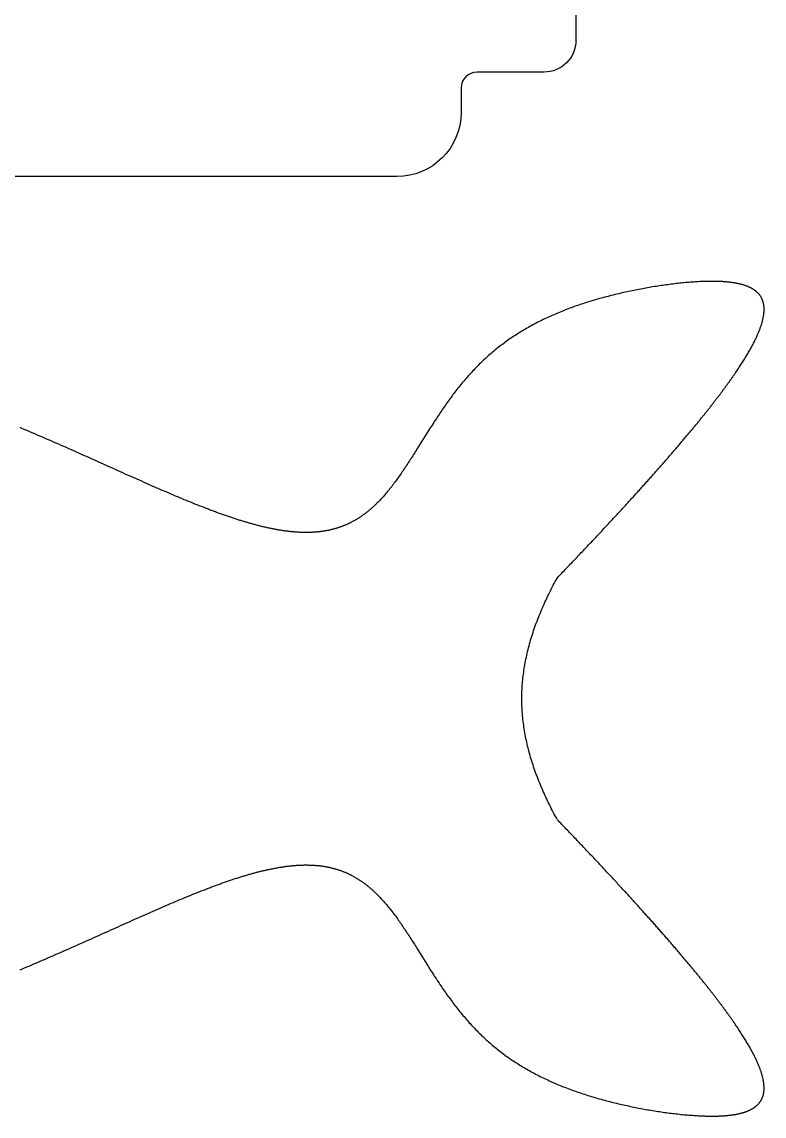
# Model space of a CAD drawing. Extents: x 10 to 579, y 44 to 800.
# Drawn here: x 175.9 to 222.1, y 234.9 to 303.1 of the extents above; entities that cross this region are included whole.
import ezdxf

# ---------------------------------------------------------------- set-up
doc = ezdxf.new("R2010")
doc.units = 0
doc.header["$MEASUREMENT"] = 0
doc.layers.get('0').update_dxf_attribs({"lineweight": 0})

msp = doc.modelspace()

# ---------------------------------------------------------------- linework, layer by layer
at = {"color": 18, "lineweight": 25, "true_color": 0x000000}
for points in [[(209.257, 268.434), (209.327, 268.506), (209.397, 268.579), (209.466, 268.651), (209.535, 268.724), (209.604, 268.796), (209.673, 268.868), (209.742, 268.94), (209.811, 269.011), (209.879, 269.083), (209.947, 269.154), (210.015, 269.225), (210.082, 269.296), (210.15, 269.367), (210.217, 269.437), (210.284, 269.508), (210.351, 269.578), (210.418, 269.648), (210.484, 269.718), (210.55, 269.788), (210.616, 269.857), (210.682, 269.927), (210.748, 269.996), (210.813, 270.065), (210.878, 270.134), (210.943, 270.203), (211.008, 270.271), (211.073, 270.34), (211.137, 270.408), (211.201, 270.476), (211.265, 270.544), (211.329, 270.612), (211.393, 270.679), (211.456, 270.747), (211.519, 270.814), (211.582, 270.881), (211.645, 270.948), (211.708, 271.014), (211.77, 271.081), (211.832, 271.147), (211.894, 271.213), (211.956, 271.279), (212.018, 271.345), (212.079, 271.411), (212.14, 271.477), (212.201, 271.542), (212.262, 271.607), (212.322, 271.672), (212.383, 271.737), (212.443, 271.802), (212.503, 271.866), (212.563, 271.931), (212.622, 271.995), (212.682, 272.059), (212.741, 272.123), (212.8, 272.186), (212.858, 272.25), (212.917, 272.313), (212.975, 272.376), (213.033, 272.439), (213.091, 272.502), (213.149, 272.565), (213.207, 272.627), (213.264, 272.69), (213.321, 272.752), (213.378, 272.814), (213.435, 272.876), (213.491, 272.937), (213.547, 272.999), (213.604, 273.06), (213.659, 273.121), (213.715, 273.182), (213.771, 273.243), (213.826, 273.304), (213.881, 273.364), (213.936, 273.425), (213.991, 273.485), (214.045, 273.545), (214.1, 273.605), (214.154, 273.664), (214.208, 273.724), (214.261, 273.783), (214.315, 273.842), (214.368, 273.901), (214.421, 273.96), (214.474, 274.019), (214.527, 274.077), (214.579, 274.136), (214.632, 274.194), (214.684, 274.252), (214.736, 274.31), (214.788, 274.367), (214.839, 274.425), (214.89, 274.482), (214.942, 274.54), (214.992, 274.597), (215.043, 274.653), (215.094, 274.71), (215.144, 274.767), (215.194, 274.823), (215.244, 274.879), (215.294, 274.935), (215.343, 274.991), (215.393, 275.047), (215.442, 275.102), (215.491, 275.158), (215.54, 275.213), (215.588, 275.268), (215.637, 275.323), (215.685, 275.378), (215.733, 275.432), (215.78, 275.487), (215.828, 275.541), (215.875, 275.595), (215.923, 275.649), (215.97, 275.703), (216.016, 275.757), (216.063, 275.81), (216.109, 275.863), (216.156, 275.916), (216.202, 275.969), (216.247, 276.022), (216.293, 276.075), (216.339, 276.127), (216.384, 276.18), (216.429, 276.232), (216.474, 276.284), (216.518, 276.336), (216.563, 276.387), (216.607, 276.439), (216.651, 276.49), (216.695, 276.542), (216.739, 276.593), (216.782, 276.644), (216.825, 276.694), (216.869, 276.745), (216.911, 276.795), (216.954, 276.846), (216.997, 276.896), (217.039, 276.946), (217.081, 276.995), (217.123, 277.045), (217.165, 277.094), (217.206, 277.144), (217.248, 277.193), (217.289, 277.242), (217.33, 277.291), (217.371, 277.339), (217.411, 277.388), (217.452, 277.436), (217.492, 277.485), (217.532, 277.533), (217.572, 277.581), (217.612, 277.628), (217.651, 277.676), (217.69, 277.723), (217.729, 277.771), (217.768, 277.818), (217.807, 277.865), (217.846, 277.912), (217.884, 277.958), (217.922, 278.005), (217.96, 278.051), (217.998, 278.097), (218.035, 278.143), (218.073, 278.189), (218.11, 278.235), (218.147, 278.281), (218.184, 278.326), (218.22, 278.371), (218.257, 278.416), (218.293, 278.461), (218.329, 278.506), (218.365, 278.551), (218.401, 278.595), (218.436, 278.64), (218.472, 278.684), (218.507, 278.728), (218.542, 278.772), (218.577, 278.816), (218.611, 278.859), (218.646, 278.903), (218.68, 278.946), (218.714, 278.989), (218.748, 279.032), (218.781, 279.075), (218.815, 279.118), (218.848, 279.161), (218.881, 279.203), (218.914, 279.245), (218.947, 279.287), (218.98, 279.329), (219.012, 279.371), (219.044, 279.413), (219.076, 279.454), (219.108, 279.496), (219.14, 279.537), (219.171, 279.578), (219.202, 279.619), (219.234, 279.66), (219.264, 279.7), (219.295, 279.741), (219.326, 279.781), (219.356, 279.821), (219.386, 279.861), (219.416, 279.901), (219.446, 279.941), (219.476, 279.981), (219.505, 280.02), (219.535, 280.06), (219.564, 280.099), (219.593, 280.138), (219.622, 280.177), (219.65, 280.215), (219.679, 280.254), (219.707, 280.293), (219.735, 280.331), (219.763, 280.369), (219.79, 280.407), (219.818, 280.445), (219.845, 280.483), (219.873, 280.52), (219.9, 280.558), (219.926, 280.595), (219.953, 280.632), (219.979, 280.669), (220.006, 280.706), (220.032, 280.743), (220.058, 280.78), (220.084, 280.816), (220.109, 280.853), (220.135, 280.889), (220.16, 280.925), (220.185, 280.961), (220.21, 280.996), (220.235, 281.032), (220.259, 281.068), (220.284, 281.103), (220.308, 281.138), (220.332, 281.173), (220.356, 281.208), (220.403, 281.278), (220.449, 281.347), (220.495, 281.415), (220.54, 281.483), (220.585, 281.55), (220.629, 281.617), (220.672, 281.683), (220.714, 281.749), (220.756, 281.814), (220.797, 281.879), (220.838, 281.943), (220.877, 282.006), (220.916, 282.069), (220.955, 282.132), (220.993, 282.194), (221.03, 282.255), (221.066, 282.316), (221.102, 282.377), (221.137, 282.437), (221.172, 282.496), (221.206, 282.555), (221.239, 282.613), (221.271, 282.671), (221.303, 282.729), (221.335, 282.785), (221.365, 282.842), (221.395, 282.898), (221.425, 282.953), (221.454, 283.008), (221.482, 283.062), (221.509, 283.116), (221.536, 283.169), (221.562, 283.222), (221.588, 283.275), (221.613, 283.327), (221.637, 283.378), (221.661, 283.429), (221.684, 283.48), (221.707, 283.53), (221.729, 283.579), (221.75, 283.628), (221.771, 283.677), (221.791, 283.725), (221.811, 283.773), (221.83, 283.82), (221.848, 283.867), (221.866, 283.913), (221.883, 283.959), (221.9, 284.004), (221.916, 284.049), (221.931, 284.094), (221.946, 284.138), (221.96, 284.181), (221.974, 284.225), (221.987, 284.267), (222, 284.31), (222.012, 284.351), (222.023, 284.393), (222.034, 284.434), (222.044, 284.474), (222.054, 284.514), (222.063, 284.554), (222.072, 284.593), (222.08, 284.632), (222.088, 284.671), (222.095, 284.709), (222.101, 284.746), (222.107, 284.784), (222.113, 284.82), (222.117, 284.857), (222.122, 284.893), (222.126, 284.928), (222.129, 284.963), (222.132, 284.998), (222.134, 285.033), (222.135, 285.066), (222.137, 285.1), (222.137, 285.133), (222.137, 285.166), (222.137, 285.198), (222.136, 285.231), (222.135, 285.262), (222.133, 285.293), (222.131, 285.324), (222.128, 285.355), (222.124, 285.385), (222.12, 285.415), (222.116, 285.444), (222.111, 285.473), (222.106, 285.502), (222.1, 285.53), (222.094, 285.558), (222.087, 285.586), (222.08, 285.613), (222.072, 285.64), (222.064, 285.666), (222.055, 285.693), (222.046, 285.719), (222.036, 285.744), (222.026, 285.769), (222.016, 285.794), (222.005, 285.819), (221.993, 285.843), (221.982, 285.866), (221.969, 285.89), (221.957, 285.913), (221.943, 285.936), (221.93, 285.958), (221.916, 285.981), (221.901, 286.002), (221.886, 286.024), (221.871, 286.045), (221.855, 286.066), (221.839, 286.087), (221.822, 286.107), (221.805, 286.127), (221.787, 286.147), (221.77, 286.166), (221.751, 286.185), (221.732, 286.204), (221.713, 286.222), (221.694, 286.241), (221.674, 286.258), (221.653, 286.276), (221.633, 286.293), (221.612, 286.31), (221.59, 286.327), (221.568, 286.343), (221.546, 286.36), (221.523, 286.376), (221.5, 286.391), (221.477, 286.406), (221.453, 286.422), (221.429, 286.436), (221.404, 286.451), (221.379, 286.465), (221.354, 286.479), (221.328, 286.493), (221.302, 286.506), (221.276, 286.519), (221.249, 286.532), (221.222, 286.545), (221.194, 286.558), (221.167, 286.57), (221.139, 286.582), (221.11, 286.593), (221.081, 286.605), (221.052, 286.616), (221.023, 286.627), (220.993, 286.638), (220.963, 286.648), (220.932, 286.658), (220.901, 286.668), (220.87, 286.678), (220.839, 286.688), (220.807, 286.697), (220.775, 286.706), (220.743, 286.715), (220.71, 286.724), (220.677, 286.732), (220.644, 286.74), (220.61, 286.748), (220.576, 286.756), (220.542, 286.764), (220.507, 286.771), (220.473, 286.778), (220.437, 286.785), (220.402, 286.792), (220.366, 286.798), (220.33, 286.805), (220.294, 286.811), (220.258, 286.817), (220.221, 286.822), (220.184, 286.828), (220.147, 286.833), (220.109, 286.838), (220.071, 286.843), (220.033, 286.848), (219.995, 286.853), (219.956, 286.857), (219.917, 286.861), (219.878, 286.865), (219.839, 286.869), (219.799, 286.873), (219.759, 286.876), (219.719, 286.879), (219.679, 286.882), (219.638, 286.885), (219.598, 286.888), (219.556, 286.891), (219.515, 286.893), (219.474, 286.895), (219.432, 286.897), (219.39, 286.899), (219.348, 286.901), (219.305, 286.903), (219.263, 286.904), (219.22, 286.905), (219.177, 286.906), (219.134, 286.907), (219.09, 286.908), (219.047, 286.909), (219.003, 286.909), (218.959, 286.91), (218.914, 286.91), (218.87, 286.91), (218.825, 286.91), (218.781, 286.909), (218.736, 286.909), (218.69, 286.908), (218.645, 286.908), (218.599, 286.907), (218.554, 286.906), (218.508, 286.905), (218.462, 286.903), (218.415, 286.902), (218.322, 286.899), (218.229, 286.895), (218.134, 286.891), (218.039, 286.886), (217.944, 286.88), (217.848, 286.875), (217.751, 286.868), (217.653, 286.861), (217.556, 286.854), (217.457, 286.846), (217.358, 286.838), (217.259, 286.829), (217.159, 286.82), (217.059, 286.81), (216.958, 286.8), (216.857, 286.789), (216.755, 286.778), (216.653, 286.767), (216.551, 286.755), (216.448, 286.743), (216.345, 286.73), (216.242, 286.717), (216.138, 286.703), (216.034, 286.689), (215.93, 286.674), (215.825, 286.66), (215.721, 286.644), (215.616, 286.629), (215.51, 286.613), (215.405, 286.596), (215.299, 286.579), (215.193, 286.562), (215.087, 286.544), (214.981, 286.526), (214.875, 286.508), (214.768, 286.489), (214.661, 286.47), (214.555, 286.45), (214.448, 286.43), (214.341, 286.41), (214.234, 286.389), (214.127, 286.368), (214.02, 286.346), (213.913, 286.324), (213.806, 286.302), (213.698, 286.279), (213.591, 286.256), (213.484, 286.233), (213.377, 286.209), (213.27, 286.184), (213.163, 286.16), (213.056, 286.135), (212.949, 286.109), (212.843, 286.083), (212.736, 286.057), (212.629, 286.03), (212.523, 286.003), (212.416, 285.976), (212.31, 285.948), (212.204, 285.92), (212.098, 285.891), (211.993, 285.862), (211.887, 285.833), (211.782, 285.803), (211.676, 285.772), (211.571, 285.742), (211.467, 285.71), (211.362, 285.679), (211.258, 285.647), (211.154, 285.614), (211.05, 285.582), (210.946, 285.548), (210.843, 285.515), (210.74, 285.48), (210.637, 285.446), (210.535, 285.411), (210.433, 285.375), (210.331, 285.339), (210.229, 285.303), (210.128, 285.266), (210.027, 285.229), (209.926, 285.191), (209.826, 285.153), (209.726, 285.114), (209.627, 285.075), (209.528, 285.036), (209.429, 284.996), (209.33, 284.955), (209.232, 284.914), (209.135, 284.873), (209.037, 284.831), (208.94, 284.788), (208.844, 284.745), (208.748, 284.702), (208.652, 284.658), (208.557, 284.614), (208.462, 284.569), (208.367, 284.523), (208.273, 284.477), (208.18, 284.431), (208.087, 284.384), (207.994, 284.337), (207.902, 284.289), (207.81, 284.24), (207.719, 284.191), (207.628, 284.142), (207.537, 284.092), (207.447, 284.042), (207.358, 283.991), (207.269, 283.939), (207.18, 283.887), (207.092, 283.835), (207.005, 283.782), (206.917, 283.728), (206.831, 283.674), (206.745, 283.619), (206.659, 283.564), (206.574, 283.508), (206.489, 283.452), (206.405, 283.395), (206.321, 283.338), (206.238, 283.28), (206.155, 283.222), (206.073, 283.163), (205.991, 283.104), (205.91, 283.044), (205.829, 282.983), (205.749, 282.922), (205.669, 282.861), (205.59, 282.799), (205.511, 282.736), (205.433, 282.673), (205.355, 282.61), (205.278, 282.546), (205.201, 282.481), (205.125, 282.416), (205.049, 282.35), (204.974, 282.284), (204.899, 282.218), (204.825, 282.15), (204.751, 282.083), (204.678, 282.015), (204.605, 281.946), (204.533, 281.877), (204.461, 281.807), (204.39, 281.737), (204.319, 281.667), (204.248, 281.596), (204.178, 281.524), (204.109, 281.452), (204.04, 281.38), (203.971, 281.307), (203.903, 281.234), (203.836, 281.16), (203.768, 281.086), (203.702, 281.011), (203.635, 280.936), (203.57, 280.861), (203.504, 280.785), (203.439, 280.709), (203.374, 280.632), (203.31, 280.555), (203.247, 280.478), (203.183, 280.4), (203.12, 280.322), (203.058, 280.244), (202.996, 280.165), (202.934, 280.086), (202.872, 280.007), (202.811, 279.927), (202.751, 279.847), (202.691, 279.767), (202.631, 279.686), (202.571, 279.605), (202.512, 279.524), (202.453, 279.443), (202.394, 279.361), (202.336, 279.279), (202.278, 279.197), (202.221, 279.115), (202.164, 279.033), (202.107, 278.95), (202.05, 278.867), (201.994, 278.784), (201.937, 278.701), (201.882, 278.618), (201.826, 278.534), (201.771, 278.451), (201.716, 278.367), (201.661, 278.284), (201.606, 278.2), (201.552, 278.116), (201.444, 277.948), (201.337, 277.78), (201.23, 277.612), (201.124, 277.444), (201.019, 277.276), (200.914, 277.109), (200.81, 276.942), (200.706, 276.775), (200.602, 276.609), (200.499, 276.444), (200.447, 276.362), (200.396, 276.28), (200.344, 276.198), (200.293, 276.116), (200.241, 276.035), (200.19, 275.954), (200.138, 275.873), (200.087, 275.793), (200.035, 275.713), (199.984, 275.633), (199.932, 275.554), (199.881, 275.474), (199.829, 275.396), (199.777, 275.317), (199.725, 275.239), (199.673, 275.162), (199.621, 275.085), (199.569, 275.008), (199.517, 274.932), (199.464, 274.856), (199.412, 274.781), (199.359, 274.706), (199.306, 274.632), (199.253, 274.558), (199.2, 274.485), (199.147, 274.412), (199.093, 274.34), (199.039, 274.269), (198.985, 274.198), (198.931, 274.128), (198.877, 274.058), (198.822, 273.989), (198.767, 273.92), (198.712, 273.852), (198.657, 273.785), (198.601, 273.719), (198.545, 273.653), (198.489, 273.588), (198.433, 273.523), (198.376, 273.459), (198.319, 273.396), (198.261, 273.334), (198.203, 273.273), (198.145, 273.212), (198.087, 273.152), (198.028, 273.093), (197.969, 273.034), (197.939, 273.005), (197.909, 272.976), (197.88, 272.948), (197.85, 272.92), (197.819, 272.892), (197.789, 272.864), (197.759, 272.836), (197.729, 272.808), (197.698, 272.781), (197.668, 272.754), (197.637, 272.727), (197.606, 272.701), (197.575, 272.674), (197.544, 272.648), (197.513, 272.622), (197.482, 272.596), (197.451, 272.571), (197.419, 272.545), (197.388, 272.52), (197.356, 272.495), (197.324, 272.471), (197.292, 272.446), (197.26, 272.422), (197.228, 272.398), (197.196, 272.374), (197.164, 272.351), (197.131, 272.328), (197.099, 272.305), (197.066, 272.282), (197.033, 272.259), (197, 272.237), (196.967, 272.215), (196.934, 272.193), (196.901, 272.171), (196.868, 272.15), (196.834, 272.129), (196.801, 272.108), (196.767, 272.087), (196.733, 272.066), (196.699, 272.046), (196.665, 272.026), (196.63, 272.006), (196.596, 271.987), (196.562, 271.968), (196.527, 271.949), (196.492, 271.93), (196.457, 271.911), (196.422, 271.893), (196.387, 271.875), (196.352, 271.857), (196.316, 271.84), (196.281, 271.823), (196.245, 271.806), (196.209, 271.789), (196.173, 271.772), (196.137, 271.756), (196.101, 271.74), (196.064, 271.724), (196.028, 271.709), (195.991, 271.694), (195.954, 271.679), (195.917, 271.664), (195.88, 271.649), (195.843, 271.635), (195.805, 271.621), (195.768, 271.607), (195.73, 271.594), (195.692, 271.581), (195.654, 271.568), (195.616, 271.555), (195.578, 271.543), (195.54, 271.53), (195.501, 271.519), (195.462, 271.507), (195.423, 271.495), (195.384, 271.484), (195.345, 271.473), (195.306, 271.463), (195.267, 271.452), (195.227, 271.442), (195.187, 271.433), (195.147, 271.423), (195.107, 271.414), (195.067, 271.405), (195.027, 271.396), (194.986, 271.387), (194.945, 271.379), (194.905, 271.371), (194.864, 271.363), (194.823, 271.356), (194.781, 271.349), (194.74, 271.342), (194.698, 271.335), (194.656, 271.328), (194.615, 271.322), (194.572, 271.316), (194.53, 271.311), (194.488, 271.305), (194.445, 271.3), (194.403, 271.295), (194.36, 271.291), (194.317, 271.286), (194.273, 271.282), (194.23, 271.279), (194.187, 271.275), (194.143, 271.272), (194.099, 271.269), (194.055, 271.266), (194.011, 271.263), (193.967, 271.261), (193.922, 271.259), (193.878, 271.257), (193.833, 271.256), (193.788, 271.255), (193.743, 271.254), (193.697, 271.253), (193.652, 271.253), (193.606, 271.252), (193.561, 271.253), (193.515, 271.253), (193.468, 271.254), (193.422, 271.254), (193.376, 271.255), (193.329, 271.257), (193.282, 271.258), (193.235, 271.26), (193.188, 271.262), (193.141, 271.265), (193.094, 271.267), (193.046, 271.27), (192.998, 271.274), (192.95, 271.277), (192.902, 271.281), (192.854, 271.285), (192.806, 271.289), (192.757, 271.293), (192.708, 271.298), (192.659, 271.303), (192.61, 271.308), (192.561, 271.313), (192.512, 271.319), (192.462, 271.325), (192.412, 271.331), (192.362, 271.337), (192.312, 271.344), (192.262, 271.351), (192.212, 271.358), (192.161, 271.365), (192.11, 271.373), (192.059, 271.381), (192.008, 271.389), (191.957, 271.397), (191.906, 271.406), (191.854, 271.415), (191.802, 271.424), (191.75, 271.433), (191.698, 271.443), (191.646, 271.452), (191.593, 271.462), (191.541, 271.473), (191.488, 271.483), (191.435, 271.494), (191.382, 271.505), (191.329, 271.516), (191.275, 271.527), (191.222, 271.539), (191.168, 271.551), (191.114, 271.563), (191.06, 271.575), (191.006, 271.588), (190.951, 271.601), (190.897, 271.614), (190.842, 271.627), (190.787, 271.64), (190.732, 271.654), (190.677, 271.668), (190.621, 271.682), (190.566, 271.696), (190.51, 271.711), (190.454, 271.726), (190.398, 271.741), (190.342, 271.756), (190.285, 271.772), (190.229, 271.787), (190.172, 271.803), (190.115, 271.819), (190.058, 271.835), (190.001, 271.852), (189.943, 271.869), (189.886, 271.886), (189.828, 271.903), (189.77, 271.92), (189.712, 271.938), (189.654, 271.955), (189.596, 271.973), (189.537, 271.991), (189.478, 272.01), (189.42, 272.028), (189.361, 272.047), (189.301, 272.066), (189.242, 272.085), (189.183, 272.105), (189.123, 272.124), (189.063, 272.144), (189.003, 272.164), (188.943, 272.184), (188.883, 272.204), (188.822, 272.225), (188.762, 272.246), (188.701, 272.267), (188.64, 272.288), (188.579, 272.309), (188.518, 272.33), (188.456, 272.352), (188.395, 272.374), (188.333, 272.396), (188.271, 272.418), (188.209, 272.44), (188.147, 272.463), (188.084, 272.486), (188.022, 272.509), (187.959, 272.532), (187.896, 272.555), (187.833, 272.578), (187.77, 272.602), (187.707, 272.626), (187.644, 272.65), (187.58, 272.674), (187.516, 272.698), (187.452, 272.722), (187.388, 272.747), (187.324, 272.772), (187.195, 272.822), (187.066, 272.872), (186.936, 272.924), (186.805, 272.975), (186.674, 273.028), (186.542, 273.081), (186.41, 273.135), (186.277, 273.189), (186.143, 273.244), (186.009, 273.299), (185.875, 273.355), (185.739, 273.411), (185.604, 273.468), (185.467, 273.526), (185.33, 273.584), (185.193, 273.642), (185.055, 273.701), (184.916, 273.761), (184.777, 273.821), (184.637, 273.881), (184.497, 273.942), (184.356, 274.003), (184.215, 274.065), (184.073, 274.127), (183.931, 274.189), (183.788, 274.252), (183.645, 274.315), (183.501, 274.379), (183.357, 274.443), (183.212, 274.507), (183.067, 274.572), (182.921, 274.637), (182.775, 274.702), (182.628, 274.768), (182.481, 274.833), (182.333, 274.899), (182.185, 274.966), (182.036, 275.033), (181.887, 275.099), (181.738, 275.167), (181.588, 275.234), (181.437, 275.301), (181.286, 275.369), (181.135, 275.437), (180.983, 275.505), (180.831, 275.574), (180.679, 275.642), (180.526, 275.711), (180.372, 275.78), (180.219, 275.849), (180.065, 275.918), (179.91, 275.987), (179.755, 276.056), (179.6, 276.125), (179.444, 276.195), (179.288, 276.264), (179.132, 276.334), (178.975, 276.403), (178.818, 276.473), (178.66, 276.543), (178.503, 276.612), (178.344, 276.682), (178.186, 276.752), (178.027, 276.821), (177.868, 276.891), (177.708, 276.961), (177.549, 277.03), (177.389, 277.1), (177.228, 277.169), (177.068, 277.239), (176.907, 277.308), (176.745, 277.377), (176.584, 277.446), (176.422, 277.516), (176.26, 277.584), (176.098, 277.653), (175.935, 277.722), (175.772, 277.791)], [(207.042, 260.888), (207.042, 261.006), (207.044, 261.124), (207.047, 261.242), (207.051, 261.36), (207.056, 261.477), (207.063, 261.595), (207.071, 261.713), (207.079, 261.831), (207.089, 261.949), (207.1, 262.067), (207.113, 262.185), (207.126, 262.303), (207.141, 262.421), (207.156, 262.539), (207.173, 262.657), (207.191, 262.774), (207.21, 262.892), (207.23, 263.01), (207.252, 263.128), (207.274, 263.246), (207.298, 263.364), (207.322, 263.482), (207.348, 263.6), (207.375, 263.718), (207.402, 263.836), (207.431, 263.953), (207.461, 264.071), (207.492, 264.189), (207.524, 264.307), (207.557, 264.425), (207.591, 264.543), (207.627, 264.661), (207.663, 264.779), (207.7, 264.897), (207.738, 265.015), (207.777, 265.132), (207.817, 265.25), (207.858, 265.368), (207.9, 265.486), (207.944, 265.604), (207.988, 265.722), (208.033, 265.84), (208.078, 265.958), (208.125, 266.076), (208.173, 266.194), (208.222, 266.311), (208.272, 266.429), (208.322, 266.547), (208.374, 266.665), (208.426, 266.783), (208.48, 266.901), (208.534, 267.019), (208.589, 267.137), (208.646, 267.255), (208.703, 267.372), (208.761, 267.49), (208.82, 267.608), (208.879, 267.726), (208.94, 267.844), (209.002, 267.962), (209.064, 268.08), (209.128, 268.198), (209.192, 268.316), (209.257, 268.434)], [(209.257, 253.342), (209.192, 253.46), (209.127, 253.578), (209.064, 253.696), (209.002, 253.814), (208.94, 253.932), (208.879, 254.05), (208.82, 254.168), (208.761, 254.286), (208.703, 254.403), (208.646, 254.521), (208.589, 254.639), (208.534, 254.757), (208.48, 254.875), (208.426, 254.993), (208.374, 255.111), (208.322, 255.229), (208.272, 255.347), (208.222, 255.464), (208.173, 255.582), (208.125, 255.7), (208.078, 255.818), (208.032, 255.936), (207.987, 256.054), (207.943, 256.172), (207.9, 256.29), (207.858, 256.408), (207.817, 256.526), (207.777, 256.643), (207.738, 256.761), (207.7, 256.879), (207.663, 256.997), (207.627, 257.115), (207.591, 257.233), (207.557, 257.351), (207.524, 257.469), (207.492, 257.587), (207.461, 257.705), (207.431, 257.822), (207.402, 257.94), (207.375, 258.058), (207.348, 258.176), (207.322, 258.294), (207.298, 258.412), (207.274, 258.53), (207.252, 258.648), (207.23, 258.766), (207.21, 258.884), (207.191, 259.002), (207.173, 259.119), (207.156, 259.237), (207.141, 259.355), (207.126, 259.473), (207.113, 259.591), (207.1, 259.709), (207.089, 259.827), (207.079, 259.945), (207.071, 260.063), (207.063, 260.181), (207.056, 260.298), (207.051, 260.416), (207.047, 260.534), (207.044, 260.652), (207.042, 260.77), (207.042, 260.888)], [(175.772, 243.986), (175.935, 244.054), (176.097, 244.123), (176.26, 244.192), (176.422, 244.261), (176.584, 244.33), (176.745, 244.399), (176.906, 244.468), (177.067, 244.538), (177.228, 244.607), (177.388, 244.676), (177.548, 244.746), (177.708, 244.816), (177.868, 244.885), (178.027, 244.955), (178.186, 245.025), (178.344, 245.094), (178.502, 245.164), (178.66, 245.234), (178.818, 245.303), (178.975, 245.373), (179.131, 245.442), (179.288, 245.512), (179.444, 245.581), (179.6, 245.651), (179.755, 245.72), (179.91, 245.789), (180.064, 245.859), (180.219, 245.928), (180.372, 245.997), (180.526, 246.065), (180.679, 246.134), (180.831, 246.203), (180.983, 246.271), (181.135, 246.339), (181.286, 246.407), (181.437, 246.475), (181.587, 246.542), (181.737, 246.61), (181.887, 246.677), (182.036, 246.744), (182.185, 246.81), (182.333, 246.877), (182.48, 246.943), (182.628, 247.009), (182.774, 247.074), (182.921, 247.14), (183.067, 247.204), (183.212, 247.269), (183.357, 247.333), (183.501, 247.397), (183.645, 247.461), (183.788, 247.524), (183.931, 247.587), (184.073, 247.649), (184.215, 247.711), (184.356, 247.773), (184.497, 247.834), (184.637, 247.895), (184.777, 247.955), (184.916, 248.015), (185.055, 248.075), (185.193, 248.134), (185.33, 248.192), (185.467, 248.25), (185.603, 248.308), (185.739, 248.365), (185.874, 248.421), (186.009, 248.477), (186.143, 248.532), (186.277, 248.587), (186.41, 248.642), (186.542, 248.695), (186.674, 248.748), (186.805, 248.801), (186.936, 248.853), (187.066, 248.904), (187.195, 248.954), (187.324, 249.004), (187.388, 249.029), (187.452, 249.054), (187.516, 249.078), (187.58, 249.103), (187.643, 249.127), (187.707, 249.151), (187.77, 249.174), (187.833, 249.198), (187.896, 249.221), (187.959, 249.245), (188.022, 249.268), (188.084, 249.291), (188.147, 249.313), (188.209, 249.336), (188.271, 249.358), (188.333, 249.38), (188.394, 249.402), (188.456, 249.424), (188.517, 249.446), (188.579, 249.467), (188.64, 249.489), (188.701, 249.51), (188.761, 249.531), (188.822, 249.551), (188.882, 249.572), (188.943, 249.592), (189.003, 249.612), (189.063, 249.632), (189.123, 249.652), (189.182, 249.671), (189.242, 249.691), (189.301, 249.71), (189.36, 249.729), (189.419, 249.748), (189.478, 249.766), (189.537, 249.785), (189.595, 249.803), (189.654, 249.821), (189.712, 249.839), (189.77, 249.856), (189.828, 249.873), (189.886, 249.891), (189.943, 249.908), (190.001, 249.924), (190.058, 249.941), (190.115, 249.957), (190.172, 249.973), (190.229, 249.989), (190.285, 250.005), (190.342, 250.02), (190.398, 250.035), (190.454, 250.05), (190.51, 250.065), (190.566, 250.08), (190.621, 250.094), (190.677, 250.108), (190.732, 250.122), (190.787, 250.136), (190.842, 250.149), (190.897, 250.162), (190.951, 250.175), (191.006, 250.188), (191.06, 250.201), (191.114, 250.213), (191.168, 250.225), (191.222, 250.237), (191.275, 250.249), (191.329, 250.26), (191.382, 250.271), (191.435, 250.282), (191.488, 250.293), (191.541, 250.304), (191.593, 250.314), (191.646, 250.324), (191.698, 250.334), (191.75, 250.343), (191.802, 250.352), (191.854, 250.361), (191.905, 250.37), (191.957, 250.379), (192.008, 250.387), (192.059, 250.395), (192.11, 250.403), (192.161, 250.411), (192.211, 250.418), (192.262, 250.425), (192.312, 250.432), (192.362, 250.439), (192.412, 250.445), (192.462, 250.451), (192.511, 250.457), (192.561, 250.463), (192.61, 250.468), (192.659, 250.473), (192.708, 250.478), (192.757, 250.483), (192.805, 250.487), (192.854, 250.492), (192.902, 250.496), (192.95, 250.499), (192.998, 250.503), (193.046, 250.506), (193.094, 250.509), (193.141, 250.511), (193.188, 250.514), (193.235, 250.516), (193.282, 250.518), (193.329, 250.519), (193.376, 250.521), (193.422, 250.522), (193.468, 250.523), (193.514, 250.523), (193.56, 250.524), (193.606, 250.524), (193.652, 250.523), (193.697, 250.523), (193.743, 250.522), (193.788, 250.521), (193.833, 250.52), (193.877, 250.519), (193.922, 250.517), (193.967, 250.515), (194.011, 250.513), (194.055, 250.51), (194.099, 250.507), (194.143, 250.504), (194.186, 250.501), (194.23, 250.498), (194.273, 250.494), (194.317, 250.49), (194.36, 250.485), (194.402, 250.481), (194.445, 250.476), (194.488, 250.471), (194.53, 250.465), (194.572, 250.46), (194.614, 250.454), (194.656, 250.448), (194.698, 250.441), (194.74, 250.434), (194.781, 250.427), (194.822, 250.42), (194.864, 250.413), (194.905, 250.405), (194.945, 250.397), (194.986, 250.389), (195.027, 250.38), (195.067, 250.371), (195.107, 250.362), (195.147, 250.353), (195.187, 250.344), (195.227, 250.334), (195.266, 250.324), (195.306, 250.313), (195.345, 250.303), (195.384, 250.292), (195.423, 250.281), (195.462, 250.269), (195.501, 250.258), (195.539, 250.246), (195.578, 250.233), (195.616, 250.221), (195.654, 250.208), (195.692, 250.195), (195.73, 250.182), (195.768, 250.169), (195.805, 250.155), (195.843, 250.141), (195.88, 250.127), (195.917, 250.112), (195.954, 250.098), (195.991, 250.083), (196.028, 250.067), (196.064, 250.052), (196.1, 250.036), (196.137, 250.02), (196.173, 250.004), (196.209, 249.987), (196.245, 249.97), (196.28, 249.953), (196.316, 249.936), (196.351, 249.919), (196.387, 249.901), (196.422, 249.883), (196.457, 249.865), (196.492, 249.846), (196.527, 249.827), (196.561, 249.808), (196.596, 249.789), (196.63, 249.77), (196.665, 249.75), (196.699, 249.73), (196.733, 249.71), (196.767, 249.689), (196.8, 249.668), (196.834, 249.648), (196.868, 249.626), (196.901, 249.605), (196.934, 249.583), (196.967, 249.561), (197, 249.539), (197.033, 249.517), (197.066, 249.494), (197.099, 249.471), (197.131, 249.448), (197.164, 249.425), (197.196, 249.402), (197.228, 249.378), (197.26, 249.354), (197.292, 249.33), (197.324, 249.305), (197.356, 249.281), (197.387, 249.256), (197.419, 249.231), (197.45, 249.205), (197.482, 249.18), (197.513, 249.154), (197.544, 249.128), (197.575, 249.102), (197.606, 249.075), (197.637, 249.049), (197.667, 249.022), (197.698, 248.995), (197.728, 248.968), (197.759, 248.94), (197.789, 248.912), (197.819, 248.884), (197.849, 248.856), (197.879, 248.828), (197.909, 248.8), (197.939, 248.771), (197.969, 248.742), (198.028, 248.684), (198.087, 248.624), (198.145, 248.564), (198.203, 248.504), (198.261, 248.442), (198.318, 248.38), (198.376, 248.317), (198.432, 248.253), (198.489, 248.188), (198.545, 248.123), (198.601, 248.057), (198.657, 247.991), (198.712, 247.924), (198.767, 247.856), (198.822, 247.787), (198.877, 247.718), (198.931, 247.648), (198.985, 247.578), (199.039, 247.507), (199.093, 247.436), (199.146, 247.364), (199.2, 247.291), (199.253, 247.218), (199.306, 247.144), (199.359, 247.07), (199.412, 246.995), (199.464, 246.92), (199.516, 246.844), (199.569, 246.768), (199.621, 246.691), (199.673, 246.614), (199.725, 246.537), (199.777, 246.459), (199.829, 246.38), (199.88, 246.302), (199.932, 246.222), (199.984, 246.143), (200.035, 246.063), (200.087, 245.983), (200.138, 245.903), (200.19, 245.822), (200.241, 245.741), (200.293, 245.66), (200.344, 245.578), (200.396, 245.496), (200.447, 245.414), (200.499, 245.332), (200.602, 245.167), (200.706, 245.001), (200.81, 244.834), (200.914, 244.667), (201.019, 244.5), (201.124, 244.332), (201.23, 244.164), (201.336, 243.996), (201.444, 243.828), (201.552, 243.66), (201.606, 243.576), (201.661, 243.492), (201.715, 243.409), (201.771, 243.325), (201.826, 243.242), (201.881, 243.158), (201.937, 243.075), (201.993, 242.992), (202.05, 242.909), (202.106, 242.826), (202.163, 242.743), (202.221, 242.661), (202.278, 242.579), (202.336, 242.497), (202.394, 242.415), (202.453, 242.333), (202.512, 242.252), (202.571, 242.171), (202.63, 242.09), (202.69, 242.009), (202.751, 241.929), (202.811, 241.849), (202.872, 241.769), (202.934, 241.69), (202.995, 241.611), (203.057, 241.532), (203.12, 241.454), (203.183, 241.376), (203.246, 241.298), (203.31, 241.221), (203.374, 241.144), (203.439, 241.067), (203.504, 240.991), (203.569, 240.915), (203.635, 240.84), (203.701, 240.765), (203.768, 240.69), (203.835, 240.616), (203.903, 240.542), (203.971, 240.469), (204.04, 240.396), (204.109, 240.324), (204.178, 240.252), (204.248, 240.18), (204.319, 240.109), (204.389, 240.039), (204.461, 239.969), (204.533, 239.899), (204.605, 239.83), (204.678, 239.761), (204.751, 239.693), (204.825, 239.626), (204.899, 239.558), (204.974, 239.492), (205.049, 239.426), (205.125, 239.36), (205.201, 239.295), (205.278, 239.23), (205.355, 239.166), (205.433, 239.103), (205.511, 239.04), (205.59, 238.977), (205.669, 238.915), (205.749, 238.854), (205.829, 238.793), (205.91, 238.732), (205.991, 238.672), (206.073, 238.613), (206.155, 238.554), (206.238, 238.496), (206.321, 238.438), (206.405, 238.381), (206.489, 238.324), (206.573, 238.268), (206.659, 238.212), (206.744, 238.157), (206.83, 238.102), (206.917, 238.048), (207.004, 237.994), (207.092, 237.941), (207.18, 237.889), (207.269, 237.837), (207.358, 237.785), (207.447, 237.734), (207.537, 237.684), (207.627, 237.634), (207.718, 237.584), (207.81, 237.536), (207.901, 237.487), (207.994, 237.439), (208.086, 237.392), (208.18, 237.345), (208.273, 237.299), (208.367, 237.253), (208.462, 237.207), (208.556, 237.162), (208.652, 237.118), (208.747, 237.074), (208.844, 237.031), (208.94, 236.988), (209.037, 236.945), (209.134, 236.903), (209.232, 236.862), (209.33, 236.821), (209.428, 236.78), (209.527, 236.74), (209.626, 236.701), (209.726, 236.662), (209.826, 236.623), (209.926, 236.585), (210.027, 236.547), (210.128, 236.51), (210.229, 236.473), (210.33, 236.437), (210.432, 236.401), (210.534, 236.365), (210.637, 236.33), (210.74, 236.295), (210.843, 236.261), (210.946, 236.228), (211.05, 236.194), (211.153, 236.161), (211.258, 236.129), (211.362, 236.097), (211.466, 236.065), (211.571, 236.034), (211.676, 236.004), (211.781, 235.973), (211.887, 235.943), (211.992, 235.914), (212.098, 235.885), (212.204, 235.856), (212.31, 235.828), (212.416, 235.8), (212.522, 235.772), (212.629, 235.745), (212.736, 235.719), (212.842, 235.693), (212.949, 235.667), (213.056, 235.641), (213.163, 235.616), (213.27, 235.591), (213.377, 235.567), (213.484, 235.543), (213.591, 235.52), (213.698, 235.497), (213.805, 235.474), (213.912, 235.452), (214.02, 235.43), (214.127, 235.408), (214.234, 235.387), (214.341, 235.366), (214.448, 235.346), (214.554, 235.326), (214.661, 235.306), (214.768, 235.287), (214.874, 235.268), (214.981, 235.25), (215.087, 235.231), (215.193, 235.214), (215.299, 235.197), (215.404, 235.18), (215.51, 235.163), (215.615, 235.147), (215.72, 235.131), (215.825, 235.116), (215.93, 235.101), (216.034, 235.087), (216.138, 235.073), (216.242, 235.059), (216.345, 235.046), (216.448, 235.033), (216.551, 235.021), (216.653, 235.009), (216.755, 234.998), (216.857, 234.986), (216.958, 234.976), (217.059, 234.966), (217.159, 234.956), (217.259, 234.947), (217.358, 234.938), (217.457, 234.93), (217.555, 234.922), (217.653, 234.915), (217.75, 234.908), (217.847, 234.901), (217.943, 234.895), (218.039, 234.89), (218.134, 234.885), (218.228, 234.881), (218.322, 234.877), (218.415, 234.874), (218.461, 234.872), (218.507, 234.871), (218.553, 234.87), (218.599, 234.869), (218.645, 234.868), (218.69, 234.867), (218.735, 234.867), (218.78, 234.866), (218.825, 234.866), (218.87, 234.866), (218.914, 234.866), (218.958, 234.866), (219.002, 234.867), (219.046, 234.867), (219.09, 234.868), (219.133, 234.868), (219.177, 234.869), (219.22, 234.871), (219.262, 234.872), (219.305, 234.873), (219.347, 234.875), (219.39, 234.877), (219.432, 234.878), (219.473, 234.88), (219.515, 234.883), (219.556, 234.885), (219.597, 234.888), (219.638, 234.89), (219.679, 234.893), (219.719, 234.896), (219.759, 234.9), (219.799, 234.903), (219.839, 234.907), (219.878, 234.911), (219.917, 234.915), (219.956, 234.919), (219.994, 234.923), (220.033, 234.928), (220.071, 234.933), (220.109, 234.937), (220.146, 234.943), (220.184, 234.948), (220.221, 234.953), (220.257, 234.959), (220.294, 234.965), (220.33, 234.971), (220.366, 234.977), (220.402, 234.984), (220.437, 234.991), (220.472, 234.998), (220.507, 235.005), (220.541, 235.012), (220.576, 235.02), (220.61, 235.027), (220.643, 235.035), (220.677, 235.044), (220.71, 235.052), (220.742, 235.061), (220.775, 235.07), (220.807, 235.079), (220.838, 235.088), (220.87, 235.098), (220.901, 235.107), (220.932, 235.117), (220.962, 235.128), (220.992, 235.138), (221.022, 235.149), (221.052, 235.16), (221.081, 235.171), (221.11, 235.182), (221.138, 235.194), (221.166, 235.206), (221.194, 235.218), (221.222, 235.231), (221.249, 235.243), (221.275, 235.256), (221.302, 235.269), (221.328, 235.283), (221.353, 235.297), (221.379, 235.311), (221.404, 235.325), (221.428, 235.339), (221.452, 235.354), (221.476, 235.369), (221.5, 235.385), (221.523, 235.4), (221.546, 235.416), (221.568, 235.432), (221.59, 235.449), (221.611, 235.465), (221.632, 235.482), (221.653, 235.5), (221.673, 235.517), (221.693, 235.535), (221.713, 235.553), (221.732, 235.572), (221.751, 235.591), (221.769, 235.61), (221.787, 235.629), (221.805, 235.649), (221.822, 235.669), (221.838, 235.689), (221.855, 235.71), (221.87, 235.731), (221.886, 235.752), (221.901, 235.773), (221.915, 235.795), (221.929, 235.817), (221.943, 235.84), (221.956, 235.863), (221.969, 235.886), (221.981, 235.909), (221.993, 235.933), (222.005, 235.957), (222.016, 235.982), (222.026, 236.007), (222.036, 236.032), (222.046, 236.057), (222.055, 236.083), (222.064, 236.109), (222.072, 236.136), (222.079, 236.163), (222.087, 236.19), (222.094, 236.218), (222.1, 236.245), (222.106, 236.274), (222.111, 236.302), (222.116, 236.332), (222.12, 236.361), (222.124, 236.391), (222.127, 236.421), (222.13, 236.451), (222.133, 236.482), (222.135, 236.514), (222.136, 236.545), (222.137, 236.577), (222.137, 236.61), (222.137, 236.642), (222.136, 236.676), (222.135, 236.709), (222.133, 236.743), (222.131, 236.778), (222.129, 236.812), (222.125, 236.848), (222.121, 236.883), (222.117, 236.919), (222.112, 236.955), (222.107, 236.992), (222.101, 237.029), (222.094, 237.067), (222.087, 237.105), (222.08, 237.143), (222.072, 237.182), (222.063, 237.222), (222.054, 237.261), (222.044, 237.301), (222.034, 237.342), (222.023, 237.383), (222.012, 237.424), (221.999, 237.466), (221.987, 237.508), (221.974, 237.551), (221.96, 237.594), (221.946, 237.638), (221.931, 237.682), (221.915, 237.727), (221.899, 237.771), (221.883, 237.817), (221.866, 237.863), (221.848, 237.909), (221.829, 237.956), (221.81, 238.003), (221.791, 238.051), (221.771, 238.099), (221.75, 238.147), (221.729, 238.196), (221.707, 238.246), (221.684, 238.296), (221.661, 238.347), (221.637, 238.398), (221.613, 238.449), (221.588, 238.501), (221.562, 238.553), (221.536, 238.606), (221.509, 238.66), (221.481, 238.714), (221.453, 238.768), (221.424, 238.823), (221.395, 238.878), (221.365, 238.934), (221.334, 238.99), (221.303, 239.047), (221.271, 239.105), (221.239, 239.162), (221.205, 239.221), (221.171, 239.28), (221.137, 239.339), (221.102, 239.399), (221.066, 239.459), (221.03, 239.52), (220.992, 239.582), (220.955, 239.644), (220.916, 239.706), (220.877, 239.769), (220.837, 239.833), (220.797, 239.897), (220.756, 239.962), (220.714, 240.027), (220.672, 240.092), (220.628, 240.159), (220.585, 240.225), (220.54, 240.293), (220.495, 240.361), (220.449, 240.429), (220.403, 240.498), (220.355, 240.567), (220.331, 240.602), (220.307, 240.638), (220.283, 240.673), (220.259, 240.708), (220.234, 240.744), (220.21, 240.779), (220.185, 240.815), (220.16, 240.851), (220.134, 240.887), (220.109, 240.923), (220.083, 240.96), (220.058, 240.996), (220.032, 241.033), (220.006, 241.069), (219.979, 241.106), (219.953, 241.143), (219.926, 241.181), (219.899, 241.218), (219.872, 241.255), (219.845, 241.293), (219.818, 241.331), (219.79, 241.369), (219.763, 241.407), (219.735, 241.445), (219.707, 241.483), (219.678, 241.522), (219.65, 241.56), (219.621, 241.599), (219.593, 241.638), (219.564, 241.677), (219.534, 241.716), (219.505, 241.756), (219.476, 241.795), (219.446, 241.835), (219.416, 241.874), (219.386, 241.914), (219.356, 241.954), (219.326, 241.995), (219.295, 242.035), (219.264, 242.075), (219.233, 242.116), (219.202, 242.157), (219.171, 242.198), (219.139, 242.239), (219.108, 242.28), (219.076, 242.321), (219.044, 242.363), (219.012, 242.405), (218.979, 242.446), (218.947, 242.488), (218.914, 242.531), (218.881, 242.573), (218.848, 242.615), (218.815, 242.658), (218.781, 242.701), (218.747, 242.743), (218.714, 242.786), (218.68, 242.83), (218.645, 242.873), (218.611, 242.916), (218.576, 242.96), (218.542, 243.004), (218.507, 243.048), (218.471, 243.092), (218.436, 243.136), (218.401, 243.18), (218.365, 243.225), (218.329, 243.27), (218.293, 243.314), (218.257, 243.359), (218.22, 243.404), (218.184, 243.45), (218.147, 243.495), (218.11, 243.541), (218.073, 243.587), (218.035, 243.632), (217.998, 243.678), (217.96, 243.725), (217.922, 243.771), (217.884, 243.818), (217.845, 243.864), (217.807, 243.911), (217.768, 243.958), (217.729, 244.005), (217.69, 244.052), (217.651, 244.1), (217.611, 244.147), (217.572, 244.195), (217.532, 244.243), (217.492, 244.291), (217.452, 244.339), (217.411, 244.388), (217.371, 244.436), (217.33, 244.485), (217.289, 244.534), (217.248, 244.583), (217.206, 244.632), (217.165, 244.681), (217.123, 244.731), (217.081, 244.78), (217.039, 244.83), (216.996, 244.88), (216.954, 244.93), (216.911, 244.981), (216.868, 245.031), (216.825, 245.082), (216.782, 245.132), (216.738, 245.183), (216.695, 245.234), (216.651, 245.285), (216.607, 245.337), (216.563, 245.388), (216.518, 245.44), (216.473, 245.492), (216.429, 245.544), (216.384, 245.596), (216.338, 245.648), (216.293, 245.701), (216.247, 245.754), (216.201, 245.806), (216.155, 245.859), (216.109, 245.912), (216.063, 245.966), (216.016, 246.019), (215.969, 246.073), (215.922, 246.127), (215.875, 246.181), (215.828, 246.235), (215.78, 246.289), (215.733, 246.343), (215.685, 246.398), (215.636, 246.453), (215.588, 246.508), (215.539, 246.563), (215.491, 246.618), (215.442, 246.673), (215.393, 246.729), (215.343, 246.785), (215.294, 246.841), (215.244, 246.897), (215.194, 246.953), (215.144, 247.009), (215.094, 247.066), (215.043, 247.122), (214.992, 247.179), (214.941, 247.236), (214.89, 247.294), (214.839, 247.351), (214.787, 247.408), (214.736, 247.466), (214.684, 247.524), (214.632, 247.582), (214.579, 247.64), (214.527, 247.698), (214.474, 247.757), (214.421, 247.816), (214.368, 247.875), (214.315, 247.934), (214.261, 247.993), (214.207, 248.052), (214.154, 248.112), (214.099, 248.171), (214.045, 248.231), (213.991, 248.291), (213.936, 248.351), (213.881, 248.412), (213.826, 248.472), (213.771, 248.533), (213.715, 248.594), (213.659, 248.655), (213.603, 248.716), (213.547, 248.777), (213.491, 248.839), (213.434, 248.9), (213.378, 248.962), (213.321, 249.024), (213.264, 249.086), (213.206, 249.149), (213.149, 249.211), (213.091, 249.274), (213.033, 249.337), (212.975, 249.4), (212.917, 249.463), (212.858, 249.526), (212.799, 249.59), (212.741, 249.653), (212.681, 249.717), (212.622, 249.781), (212.563, 249.845), (212.503, 249.91), (212.443, 249.974), (212.383, 250.039), (212.322, 250.104), (212.262, 250.169), (212.201, 250.234), (212.14, 250.299), (212.079, 250.365), (212.018, 250.431), (211.956, 250.496), (211.894, 250.562), (211.832, 250.629), (211.77, 250.695), (211.708, 250.762), (211.645, 250.828), (211.582, 250.895), (211.519, 250.962), (211.456, 251.029), (211.393, 251.097), (211.329, 251.164), (211.265, 251.232), (211.201, 251.3), (211.137, 251.368), (211.073, 251.436), (211.008, 251.505), (210.943, 251.573), (210.878, 251.642), (210.813, 251.711), (210.748, 251.78), (210.682, 251.849), (210.616, 251.918), (210.55, 251.988), (210.484, 252.058), (210.418, 252.128), (210.351, 252.198), (210.284, 252.268), (210.217, 252.339), (210.15, 252.409), (210.082, 252.48), (210.015, 252.551), (209.947, 252.622), (209.879, 252.693), (209.81, 252.765), (209.742, 252.836), (209.673, 252.908), (209.604, 252.98), (209.535, 253.052), (209.466, 253.124), (209.396, 253.197), (209.327, 253.27), (209.257, 253.342)]]:
    msp.add_lwpolyline(points, dxfattribs=at)
msp.add_open_spline([(188.325, 350.573), (188.325, 350.573), (154.325, 350.573), (154.325, 350.573), (153.773, 350.573), (153.325, 351.02), (153.325, 351.573), (153.325, 351.573), (153.325, 360.939), (153.325, 360.939), (153.325, 362.32), (152.206, 363.439), (150.825, 363.439), (150.825, 363.439), (145.825, 363.439), (145.825, 363.439), (144.445, 363.439), (143.325, 362.32), (143.325, 360.939), (143.325, 360.939), (143.325, 351.534), (143.325, 351.534), (143.325, 351.012), (142.923, 350.577), (142.402, 350.537), (136.151, 350.055), (131.325, 344.842), (131.325, 338.573), (131.325, 338.573), (131.325, 319.51), (131.325, 319.51), (131.325, 318.817), (131.565, 318.146), (132.003, 317.61), (132.003, 317.61), (138.722, 309.395), (138.722, 309.395), (138.824, 309.27), (138.917, 309.136), (138.998, 308.996), (139.085, 308.844), (139.132, 308.671), (139.132, 308.496), (139.132, 307.944), (138.684, 307.496), (138.132, 307.496), (138.132, 307.496), (134.238, 307.496), (134.238, 307.496), (133.133, 307.496), (132.238, 306.6), (132.238, 305.496), (132.238, 305.496), (132.238, 301.953), (132.238, 301.953), (132.238, 300.849), (133.133, 299.953), (134.238, 299.953), (134.238, 299.953), (138.4, 299.953), (138.4, 299.953), (138.952, 299.953), (139.4, 299.506), (139.4, 298.953), (139.4, 298.953), (139.4, 297.439), (139.4, 297.439), (139.4, 295.23), (141.19, 293.439), (143.4, 293.439), (143.4, 293.439), (199.251, 293.439), (199.251, 293.439), (201.46, 293.439), (203.251, 295.23), (203.251, 297.439), (203.251, 297.439), (203.251, 298.953), (203.251, 298.953), (203.251, 299.506), (203.699, 299.953), (204.251, 299.953), (204.251, 299.953), (208.413, 299.953), (208.413, 299.953), (209.517, 299.953), (210.413, 300.849), (210.413, 301.953), (210.413, 301.953), (210.413, 305.496), (210.413, 305.496), (210.413, 306.6), (209.517, 307.496), (208.413, 307.496), (208.413, 307.496), (204.519, 307.496), (204.519, 307.496), (204.343, 307.496), (204.171, 307.542), (204.019, 307.63), (203.541, 307.906), (203.377, 308.518), (203.653, 308.996), (203.734, 309.136), (203.826, 309.27), (203.929, 309.395), (203.929, 309.395), (210.648, 317.61), (210.648, 317.61), (211.086, 318.146), (211.325, 318.817), (211.325, 319.51), (211.325, 319.51), (211.325, 338.573), (211.325, 338.573), (211.325, 344.842), (206.499, 350.055), (200.248, 350.537), (199.727, 350.577), (199.325, 351.012), (199.325, 351.534), (199.325, 351.534), (199.325, 360.939), (199.325, 360.939), (199.325, 362.32), (198.206, 363.439), (196.825, 363.439), (196.825, 363.439), (191.825, 363.439), (191.825, 363.439), (190.445, 363.439), (189.325, 362.32), (189.325, 360.939), (189.325, 360.939), (189.325, 351.573), (189.325, 351.573), (189.325, 351.02), (188.878, 350.573), (188.325, 350.573)], degree=3, knots=[0, 0, 0, 0, 1, 1, 1, 2, 2, 2, 3, 3, 3, 4, 4, 4, 5, 5, 5, 6, 6, 6, 7, 7, 7, 8, 8, 8, 9, 9, 9, 10, 10, 10, 11, 11, 11, 12, 12, 12, 13, 13, 13, 14, 14, 14, 15, 15, 15, 16, 16, 16, 17, 17, 17, 18, 18, 18, 19, 19, 19, 20, 20, 20, 21, 21, 21, 22, 22, 22, 23, 23, 23, 24, 24, 24, 25, 25, 25, 26, 26, 26, 27, 27, 27, 28, 28, 28, 29, 29, 29, 30, 30, 30, 31, 31, 31, 32, 32, 32, 33, 33, 33, 34, 34, 34, 35, 35, 35, 36, 36, 36, 37, 37, 37, 38, 38, 38, 39, 39, 39, 40, 40, 40, 41, 41, 41, 42, 42, 42, 43, 43, 43, 44, 44, 44, 45, 45, 45, 46, 46, 46, 46], dxfattribs=at)

doc.saveas('drawing.dxf')
